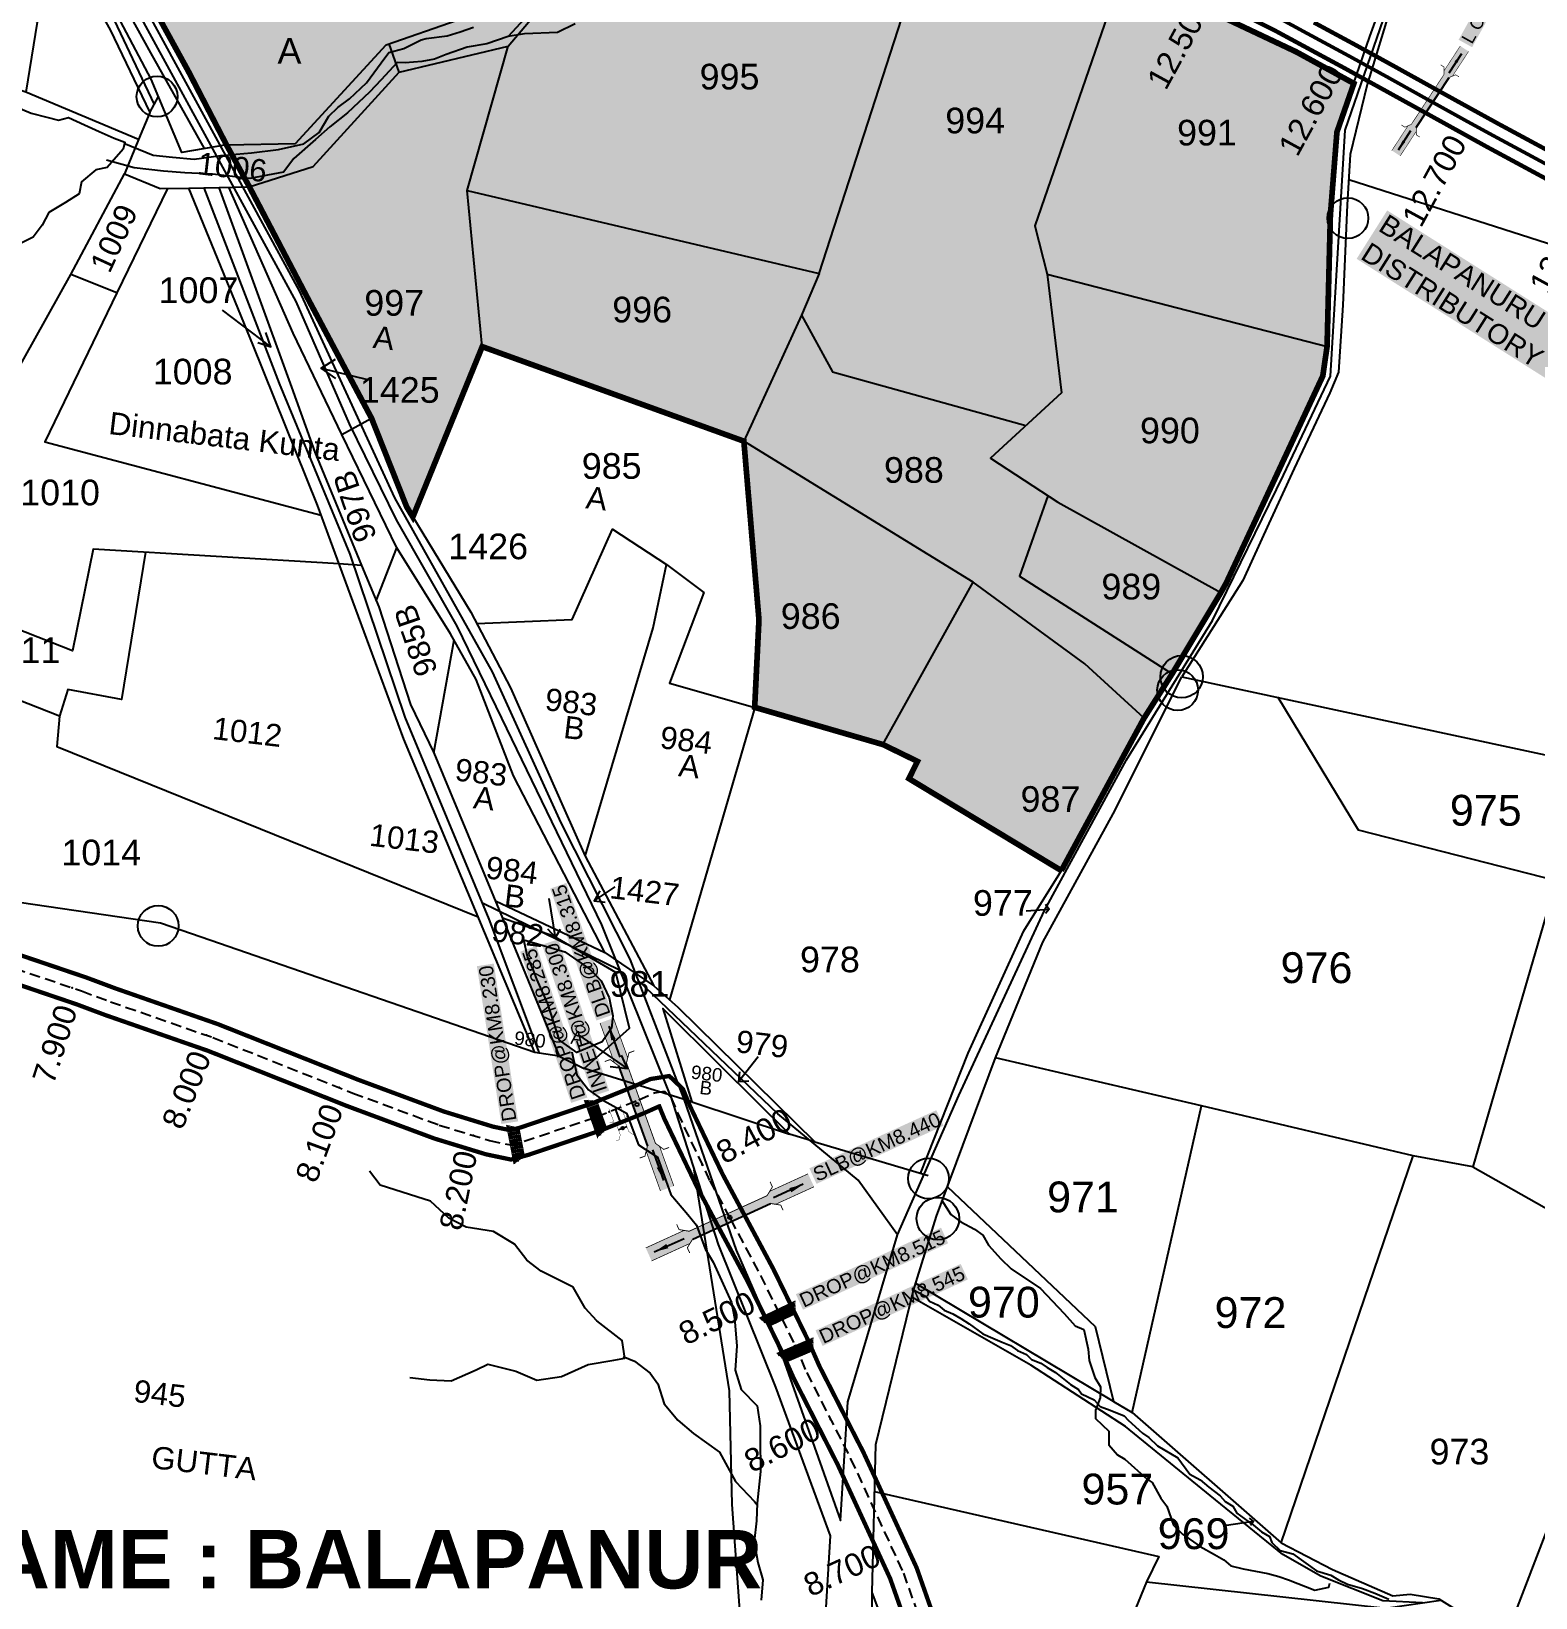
# Model space of a CAD drawing. Header units: inches. Extents: x 191726 to 254104, y 1600078 to 1621862.
# Drawn here: x 197120 to 198175, y 1609948 to 1611047 of the extents above; entities that cross this region are included whole.
import ezdxf
from ezdxf.enums import TextEntityAlignment as Align

# ---------------------------------------------------------------- set-up
doc = ezdxf.new("R2010")
doc.units = ezdxf.units.IN
doc.header["$LTSCALE"] = 15
doc.header["$MEASUREMENT"] = 0
doc.linetypes.add('ACAD_ISO02W100', pattern=[15, 12, -3])
doc.linetypes.add('HIDDEN2', pattern=[0.1875, 0.125, -0.0625])
for name, color, linetype in [('BOUNDRY STONES', 240, 'Continuous'), ('CANAL1', 7, 'Continuous'), ('CS', 134, 'Continuous'), ('CSMark', 72, 'Continuous'), ('PLOTS', 7, 'Continuous'), ('PLOTS NO', 7, 'Continuous'), ('ROADS', 1, 'Continuous'), ('STREAMS', 4, 'Continuous'), ('STRUCTURE', 5, 'Continuous'), ('TEXT', 1, 'Continuous'), ('text2', 7, 'Continuous'), ('WUA-7', 3, 'Continuous')]:
    doc.layers.add(name, color=color, linetype=linetype)
doc.styles.get("Standard").update_dxf_attribs({"font": 'arial.ttf'})
doc.dimstyles.get("Standard").update_dxf_attribs({"dimtxt": 0.18, "dimasz": 0.18, "dimexe": 0.18, "dimexo": 0.0625, "dimgap": 0.09, "dimtad": 0, "dimtih": 1, "dimtoh": 1, "dimdec": 4, "dimzin": 0, "dimdsep": 46, "dimtxsty": 'Standard', "dimcen": 0.09, "dimadec": 0, "dimazin": 0, "dimtfac": 1, "dimtdec": 4, "dimtofl": 0, "dimtmove": 0, "dimatfit": 3, "dimfxl": 1, "dimtolj": 1, "dimtzin": 0, "dimarcsym": 0})

# ---------------------------------------------------------------- blocks, each defined once
blk = doc.blocks.new('DROP')
h = blk.add_hatch()
h.set_pattern_fill('ANSI31', color=1, scale=10, angle=45)
h.set_pattern_definition([(90, (-324.4107, -25.7687), (-1.25, 0), [])])
h.paths.add_polyline_path([(-9.9, -4.3), (-13.8, 4.1), (13.8, 4.1), (10.2, -4.3)])
at = {"layer": 'STRUCTURE', "color": 5, "const_width": 0.49}
blk.add_lwpolyline([(-9.9, -4.3), (-13.8, 4.1), (13.8, 4.1), (10.2, -4.3), (-9.9, -4.3)], dxfattribs=at)
at = {"layer": 'STRUCTURE', "color": 5}
blk.add_circle((0, 0), 1.33, dxfattribs=at)
blk = doc.blocks.new('SLB')
at = {"layer": 'STRUCTURE'}
h = blk.add_hatch(dxfattribs=at)
h.set_pattern_fill('DOTS', color=6, scale=20, angle=320.3722, style=0)
h.set_pattern_definition([(320.372247934, (-159.4327, -72.9564), (1.2786241598, 0.5641323054), [0, -1.25])])
h.paths.add_polyline_path([(769699.5, 1706871.1), (769699.5, 1706861.1), (769729.1, 1706861.1), (769732.1, 1706863.1), (769792.1, 1706863.1), (769795.1, 1706861.1), (769824.7, 1706861.1), (769824.7, 1706871.1), (769795.1, 1706871.1), (769792.1, 1706869.1), (769732.1, 1706869.1), (769729.1, 1706871.1)])
at = {"layer": 'STRUCTURE', "color": 6, "const_width": 0.628}
for points in [[(769726.1, 1706877.1), (769726.1, 1706873.1), (769732.1, 1706869.1), (769792.1, 1706869.1), (769798.1, 1706873.1), (769798.1, 1706877.1)], [(769726.1, 1706855.1), (769726.1, 1706859.1), (769732.1, 1706863.1), (769792.1, 1706863.1), (769798.1, 1706859.1), (769798.1, 1706855.1)]]:
    blk.add_lwpolyline(points, dxfattribs=at)
at = {"layer": 'STRUCTURE', "color": 6, "linetype": 'ACAD_ISO02W100', "ltscale": 0.5, "const_width": 0.5}
for points in [[(769699.5, 1706871.1), (769729.1, 1706871.1)], [(769795.1, 1706871.1), (769824.7, 1706871.1)], [(769699.5, 1706861.1), (769729.1, 1706861.1)], [(769795.1, 1706861.1), (769824.7, 1706861.1)]]:
    blk.add_lwpolyline(points, dxfattribs=at)
at = {"layer": 'STRUCTURE', "color": 6}
blk.add_lwpolyline([(769732.1, 1706863.1), (769792.1, 1706863.1)], dxfattribs=at)
blk.add_lwpolyline([(769732.1, 1706863.1), (769792.1, 1706863.1)], dxfattribs=at)
at = {"layer": 'STRUCTURE', "color": 0}
blk.add_circle((769762.1, 1706866.1), 1.24, dxfattribs=at)
for points in [[(769703.8, 1706866), (769726.7, 1706866)], [(769818.6, 1706865.8), (769795.7, 1706865.8)]]:
    blk.add_leader(points, dimstyle='Standard', override={"dimasz": 10, "dimgap": 0.09, "dimtad": 0}, dxfattribs=at)
blk = doc.blocks.new('OT')
at = {"layer": 'STRUCTURE', "color": 190}
for points, const_width in [([(769775.2, 1706601.8), (769775.2, 1706597.8), (769769.2, 1706593.8), (769761.8, 1706593.8), (769754.4, 1706593.8), (769748.4, 1706597.8), (769748.4, 1706601.8)], 0.5), ([(769751.4, 1706595.8), (769729.4, 1706595.8)], 0.5), ([(769751.4, 1706579), (769729.4, 1706579)], 0.5), ([(769748.4, 1706573), (769748.4, 1706577), (769754.4, 1706581), (769761.8, 1706581), (769761.8, 1706581), (769761.8, 1706581), (769769.2, 1706581), (769775.2, 1706577), (769775.2, 1706573)], 0.5), ([(769761.8, 1706593.8), (769761.8, 1706581)], 2.5)]:
    blk.add_lwpolyline(points, dxfattribs=dict(at, const_width=const_width))
at = {"layer": 'STRUCTURE', "color": 0}
blk.add_circle((769761.8, 1706587.4), 1.87, dxfattribs=at)
blk.add_leader([(769732.6, 1706587.4), (769753.8, 1706587.4)], dimstyle='Standard', override={"dimasz": 10, "dimgap": 0.09, "dimtad": 0}, dxfattribs=at)

msp = doc.modelspace()

# ---------------------------------------------------------------- hatches: boundary and pattern name
at = {"layer": 'PLOTS NO', "true_color": 0xfeeab9}
h = msp.add_hatch(color=254, dxfattribs=at)
h.dxf.hatch_style = 1
h.paths.add_polyline_path([(197842.5, 1610458.2), (197735.6, 1610522.7), (197741.6, 1610534.8), (197717.4, 1610546.6), (197627.4, 1610572.7), (197630.4, 1610634.1), (197619.8, 1610759.4), (197436.3, 1610825.7), (197387.6, 1610706.2), (197383.3, 1610713.3), (197358.6, 1610775.6), (197313.3, 1610860.7), (197272.9, 1610937.9), (197256.9, 1610967.2), (197230.3, 1611018.6), (197165.3, 1611137), (197468.4, 1611072.2), (197511.8, 1611150.5), (197529.9, 1611146), (197463.6, 1611207.9), (197290.3, 1611282.1), (197276.5, 1611330.6), (197260.4, 1611368.2), (197252.1, 1611384.9), (197249.7, 1611389.8), (197176.9, 1611418.6), (197042.4, 1611441.4), (197087.1, 1611702.9), (197086.4, 1611710.6), (197045.1, 1611715.8), (196951.4, 1611704.4), (196902.1, 1611669.8), (196886, 1611663.2), (196949.3, 1611535.7), (197027.7, 1611376.8), (197164.3, 1611103.1), (197020.4, 1611337.7), (196905, 1611531.5), (196882.3, 1611548.1), (196849.2, 1611611.9), (196753.2, 1611599.3), (196754.8, 1611604.5), (196766.5, 1611613.4), (196820, 1611615.9), (196840.3, 1611626.9), (196845.7, 1611629.8), (196822.9, 1611671.8), (196777.6, 1611748), (196689.9, 1611851.1), (196629.2, 1611953.1), (196726.5, 1611964.9), (196719.7, 1611979.2), (196722, 1612008.4), (196736.2, 1612187.9), (196763.1, 1612209.8), (196865.2, 1612193.2), (197000, 1612180.1), (197132, 1612168), (197200.8, 1612162.1), (197228.1, 1612159.7), (197353.3, 1612169.5), (197462.3, 1612154.3), (197594.2, 1612118.2), (197648, 1612103.3), (197707.9, 1612084.6), (197701.7, 1612081.5), (197606.5, 1611879.5), (197511.3, 1611676.4), (197505, 1611667.8), (197463.1, 1611658.3), (197470, 1611636.1), (197453.1, 1611586.4), (197470.7, 1611531.9), (197592.7, 1611455), (197597.5, 1611444.1), (197603, 1611414.4), (197604.7, 1611374.7), (197677.5, 1611307.8), (197772.9, 1611288.1), (197837.5, 1611266.6), (197907.3, 1611246.1), (197923.8, 1611228.6), (197903.9, 1611142.1), (197949.4, 1611128.7), (197940.1, 1611115.9), (197933.4, 1611104.1), (197929.8, 1611092.4), (197929.8, 1611079.3), (197937.6, 1611071.5), (197959.3, 1611055.1), (198007.2, 1611032.5), (198047.7, 1611010.3), (198035.8, 1610976.2), (198031.2, 1610917.7), (198028.9, 1610825.9), (198025.9, 1610805.1), (197958.2, 1610660), (197954.4, 1610653.2), (197920.2, 1610596.2), (197900.5, 1610565.1)])

# ---------------------------------------------------------------- linework, layer by layer
at = {"layer": 'BOUNDRY STONES', "color": 1}
for centre, radius in [((197208.2, 1611001.1), 14.3), ((198043.5, 1610915.8), 14.3), ((197926.9, 1610594.2), 14.9), ((197924.1, 1610584.8), 14.3), ((197209, 1610419.4), 14.3), ((197749.3, 1610242.2), 14.3), ((197755.9, 1610214.1), 14.9)]:
    msp.add_circle(centre, radius, dxfattribs=at)
at = {"layer": 'CANAL1', "color": 200, "const_width": 3}
for points in [[(197973, 1611057.1), (197992.7, 1611047.2), (198011, 1611037.3), (198039.7, 1611021.8), (198067.3, 1611006.6), (198096.8, 1610990.3), (198140.7, 1610966), (198200.9, 1610933.5)], [(198019.6, 1611053.1), (198048.3, 1611037.6), (198076.1, 1611022.3), (198105.5, 1611006), (198149.4, 1610981.8), (198209.5, 1610949.4)], [(197111.1, 1610399.3), (197158.6, 1610383.2), (197178.9, 1610375.6), (197250.9, 1610350.5), (197349, 1610311.6), (197409.4, 1610289.2), (197443.9, 1610278.6), (197455.9, 1610276.1), (197462.8, 1610277.9), (197513, 1610294.8), (197542.3, 1610306.6), (197554.3, 1610312), (197567.5, 1610314.1), (197577.1, 1610305), (197582.3, 1610292.4), (197604.9, 1610245.2), (197619.3, 1610218.3), (197640.4, 1610178.9), (197664.4, 1610129.7), (197672.9, 1610110.4), (197703.7, 1610050.1), (197741, 1609969.2), (197758.7, 1609918.8)], [(197105.6, 1610380.1), (197151.8, 1610364.4), (197172.1, 1610356.8), (197243.9, 1610331.8), (197341.9, 1610292.9), (197402.9, 1610270.2), (197438.9, 1610259.2), (197456.5, 1610255.5), (197468.6, 1610258.8), (197519.9, 1610276.1), (197550.1, 1610288.2), (197560.1, 1610292.7), (197560.5, 1610292.8), (197564, 1610284.2), (197587, 1610236.2), (197601.6, 1610208.9), (197622.6, 1610169.8), (197646.3, 1610121.2), (197654.9, 1610101.8), (197685.7, 1610041.4), (197722.4, 1609961.7), (197740.4, 1609910.7)]]:
    msp.add_lwpolyline(points, dxfattribs=at)
at = {"layer": 'CANAL1', "color": 3, "linetype": 'HIDDEN2', "ltscale": 8, "true_color": 0x00ff00, "const_width": 2.5}
msp.add_lwpolyline([(197996.9, 1611055.2), (198015.3, 1611045.2), (198044, 1611029.7), (198071.7, 1611014.5), (198101.1, 1610998.1), (198101.3, 1610998), (198127.5, 1610983.5), (198145.1, 1610973.9), (198205.2, 1610941.5)], dxfattribs=at)
at = {"layer": 'CANAL1', "color": 1, "linetype": 'HIDDEN2', "ltscale": 4}
msp.add_lwpolyline([(197108.3, 1610389.7), (197155.2, 1610373.8), (197175.5, 1610366.2), (197247.4, 1610341.1), (197345.5, 1610302.2), (197406.2, 1610279.7), (197441.4, 1610268.9), (197456.2, 1610265.8), (197465.7, 1610268.4), (197516.4, 1610285.4), (197546.2, 1610297.4), (197557.2, 1610302.4), (197564.2, 1610303.4), (197568.7, 1610299.2), (197573.2, 1610288.3), (197595.9, 1610240.7), (197610.4, 1610213.6), (197631.5, 1610174.3), (197655.4, 1610125.5), (197663.9, 1610106.1), (197694.7, 1610045.7), (197731.7, 1609965.5), (197749.6, 1609914.8)], dxfattribs=at)
at = {"layer": 'CS', "color": 2}
for p in [(197148.6, 1610376), (197242.9, 1610342.7), (197335.9, 1610306), (197525.4, 1610289), (197430.1, 1610272.4), (197590.6, 1610251.8), (197636.9, 1610163.2), (197680.6, 1610073.3), (197723.6, 1609983)]:
    msp.add_point(p, dxfattribs=at)
at = {"layer": 'PLOTS'}
for points in [[(196726.5, 1611964.9), (196786.9, 1611848.7), (196839, 1611754.2), (196886, 1611663.2), (196911.5, 1611613.9), (196949.3, 1611535.7), (196986.6, 1611456), (197020.3, 1611391.8), (197056.4, 1611319.1), (197076.6, 1611273), (197129.3, 1611174.5), (197164.3, 1611103.1), (197203.7, 1611031.7), (197241.2, 1610964.6)], [(197256.9, 1610967.2), (197225.5, 1610961.9), (197204, 1611013.3), (197132.8, 1611148.5), (197073.4, 1611251.1), (197042.8, 1611295.9), (197020.4, 1611337.7), (196960.4, 1611433.1), (196905, 1611531.5), (196855.7, 1611611.4), (196822.9, 1611671.8), (196777.6, 1611748), (196689.9, 1611851.1), (196629.2, 1611953.1)], [(196620.2, 1611941.8), (196671.7, 1611862.7), (196737.3, 1611780.5), (196775.4, 1611736.3), (196822.8, 1611656.5), (196849.2, 1611611.9), (196882.3, 1611548.1), (196925.5, 1611475.8), (196955.8, 1611421.7), (197011.7, 1611329), (197067.5, 1611236.4), (197109.3, 1611163.7), (197159.9, 1611075.5), (197175.3, 1611047.9), (197203.2, 1610990), (197209.1, 1611001.1)], [(197203.2, 1610990), (197195.3, 1610970.9), (197116.1, 1611004.3), (196987.5, 1611045.4), (196846.8, 1611083.7), (196820.6, 1610997.8), (196690.8, 1611023.8), (196719.8, 1611108.9), (196698.6, 1611123.6), (196724.2, 1611178.2), (196781.6, 1611161.8), (196829.7, 1611251.5), (196729.4, 1611311.6), (196502.5, 1611448), (196228.7, 1611523.2), (196152.6, 1611496.4)], [(197743.8, 1610245.8), (197777.1, 1610330.1), (197816.1, 1610415.9), (197842.5, 1610458.2), (197900.5, 1610565.1), (197941.7, 1610630.3), (197958.2, 1610660), (198003.5, 1610757.7), (198025.9, 1610805.1), (198028.9, 1610825.9), (198031.2, 1610917.7), (198035.8, 1610976.2), (198059, 1611043.2), (198080, 1611101.1), (198107.2, 1611192.3), (198108, 1611211.6), (198097.8, 1611224.3)], [(197378.1, 1611018.1), (197454.4, 1611036.4), (197494.6, 1611084.2), (197534.9, 1611132.2), (197600, 1611151.2), (197648.7, 1611160), (197707, 1611135.1), (197756.8, 1611137.2), (197784, 1611147.2), (197804, 1611179.6)], [(196944.6, 1611147.5), (197036.1, 1611110.6), (197095.6, 1611075), (197124.2, 1611053.4), (197116.1, 1611004.3)], [(197903.9, 1611142.1), (197823.9, 1610910.4), (197832.6, 1610876.6), (198028.9, 1610825.9)], [(197165.3, 1611137), (197230.3, 1611018.6), (197256.9, 1610967.2), (197305.2, 1610968.1), (197368.9, 1611037.4), (197468.4, 1611072.2)], [(197425.7, 1610935.2), (197672.7, 1610876.9), (197756.8, 1611137.2)], [(198074.6, 1611067.1), (198057, 1611009.5), (198045.1, 1610960.5), (198043.1, 1610925.2), (198040, 1610854.8), (198036.8, 1610807.8), (198030.8, 1610793.2), (198005.7, 1610740.3), (197988.1, 1610701.7), (197969.9, 1610661.6), (197927.1, 1610594.2)], [(197195.3, 1610970.9), (197185.4, 1610946.9), (197210.5, 1610936.6), (197230.4, 1610936.8), (197272.9, 1610937.9), (197317.7, 1610952), (197378.1, 1611018.1), (197371.1, 1611038.2)], [(197900.5, 1610565.1), (197859, 1610603.3), (197780.7, 1610660.4), (197619.8, 1610759.4), (197436.3, 1610825.7), (197425.7, 1610935.2), (197454.4, 1611036.4)], [(197215.6, 1610936.6), (197180, 1610863.5), (197147.7, 1610876.4), (197185.4, 1610946.9)], [(197490.2, 1610328), (197476.3, 1610330.2), (197473.2, 1610330.7), (197431.6, 1610430.1), (197381.3, 1610550.3), (197345.6, 1610647.1), (197320.8, 1610714.4), (197275.4, 1610827.1), (197230.4, 1610936.8)], [(197251.6, 1610937.3), (197302.4, 1610797.2), (197318.9, 1610751.6), (197351.7, 1610672.3), (197363.7, 1610643.2), (197385.9, 1610574.6), (197402.4, 1610540.8), (197450.6, 1610424.8)], [(197522.4, 1610400.8), (197458.2, 1610524.7), (197432.1, 1610592.2), (197414.1, 1610624.3), (197376.5, 1610684.5), (197337.9, 1610764.1), (197303.6, 1610835.1), (197258.6, 1610937.5)], [(197272.9, 1610937.9), (197313.3, 1610860.7), (197358.6, 1610775.6), (197383.3, 1610713.3), (197428.4, 1610639.4), (197456.2, 1610586.4), (197494.1, 1610500.7), (197508.5, 1610468.3), (197556.6, 1610377.4), (197573.4, 1610362.5), (197669.5, 1610268), (197749, 1610244.3)], [(197351.7, 1610672.3), (197335.9, 1610673.4), (197163.3, 1610683.7), (197149, 1610612.4), (197033.6, 1610657.7), (197089.6, 1610772.3), (197147.7, 1610876.4)], [(197672.7, 1610876.9), (197660.3, 1610847.8), (197682, 1610808.1), (197817.7, 1610770.4)], [(197832.6, 1610876.6), (197842.5, 1610793.3), (197792.9, 1610747.4), (197840, 1610716.5), (197954.4, 1610653.2)], [(197180, 1610863.5), (197129.6, 1610759), (197323.4, 1610707.4)], [(197660.3, 1610847.8), (197619.8, 1610759.4), (197630.4, 1610634.1), (197627.4, 1610572.7), (197567.6, 1610367.6)], [(197436.3, 1610825.7), (197387.6, 1610706.2)], [(197337.9, 1610764.1), (197358.6, 1610775.6)], [(197833.1, 1610721), (197813.2, 1610664.6), (197920.2, 1610596.2)], [(197432.5, 1610631.6), (197499.4, 1610634.2), (197527.6, 1610697.6), (197565.6, 1610673)], [(197200.2, 1610681.5), (197183.3, 1610578.1), (197145.7, 1610585.2), (197139.8, 1610566.6), (197013.1, 1610616.4), (197033.6, 1610657.7)], [(197362, 1610647.3), (197376.5, 1610684.5)], [(197508.5, 1610468.3), (197556.1, 1610628.5), (197565.6, 1610673), (197591.8, 1610653.2), (197567.6, 1610589.6), (197627.4, 1610572.7), (197717.4, 1610546.6), (197741.6, 1610534.8), (197735.6, 1610522.7), (197842.5, 1610458.2)], [(197717.4, 1610546.6), (197780.7, 1610660.4)], [(197473.2, 1610330.7), (197239.1, 1610411.6), (197210.7, 1610421.4), (196933.8, 1610461.7), (197013.1, 1610616.4)], [(197402.4, 1610540.8), (197416.5, 1610620)], [(197670.3, 1609172.4), (197652.6, 1609309.1), (197655, 1609575.2), (197696.5, 1609664), (197709.7, 1609743.7), (197709.8, 1609951.9), (197712.3, 1610055.6), (197738.6, 1610162.9), (197754.9, 1610215.9), (197796.4, 1610326.8), (197829.5, 1610407.9), (197878.9, 1610498.1), (197927.1, 1610594.2)], [(197927.1, 1610594.2), (198241.7, 1610526.5), (198224.9, 1610447.5), (198377.4, 1610414.3), (198318, 1610177.9), (198459, 1610186.2), (198447.8, 1610124.2), (198804.6, 1610035), (198818.8, 1610072.1), (198889.8, 1610150.1), (198914, 1610188.4), (198939.4, 1610226.6), (198985.8, 1610290.9), (199313.4, 1610144.3), (199321.7, 1610167.4), (199473, 1610144.6), (199758.5, 1610111.7)], [(197994.3, 1610579.8), (198050.7, 1610486.7), (198189.7, 1610451.3), (198224.9, 1610447.5)], [(197139.8, 1610566.6), (197137.8, 1610545.3), (197433.5, 1610425.7)], [(198189.7, 1610451.3), (198131.2, 1610250.4), (198089.3, 1610258.2), (197940.9, 1610293.2), (197796.4, 1610326.8)], [(197445.5, 1610437), (197522.4, 1610400.8), (197556.6, 1610377.4)], [(197583.2, 1610296.1), (197507.8, 1610319.3), (197539.5, 1610347.7), (197529.9, 1610386.8), (197486.2, 1610412.1), (197450.6, 1610424.8), (197490.2, 1610328), (197507.8, 1610319.3)], [(197669.5, 1610268), (197651.8, 1610273.3), (197603.8, 1610320.8), (197562.9, 1610361.4), (197583.2, 1610296.1), (197651.8, 1610273.3)], [(197879.1, 1610085.9), (197892.1, 1610078.1), (197940.9, 1610293.2)], [(197892.1, 1610078.1), (197996.7, 1609986.6), (198089.3, 1610258.2)], [(198131.2, 1610250.4), (198186.6, 1610219.1), (198252.5, 1610178), (198318, 1610177.9)], [(197762.6, 1610236.5), (197866.3, 1610138.5), (197879.1, 1610085.9), (197740.4, 1610168.7)], [(197996.7, 1609986.6), (198032.8, 1609967.9), (198075.1, 1609949.5), (198087.1, 1609950.7), (198107.2, 1609947.4), (198153.5, 1609918.4), (198236.8, 1610135.2), (198252.5, 1610178)], [(198095.8, 1609944.6), (198068.1, 1609946.1), (198024.6, 1609963.2), (197997.9, 1609978.4), (197946.8, 1610019.9), (197887.5, 1610068.2), (197821.1, 1610111.3), (197737.6, 1610158.9)], [(197711.5, 1610022.8), (197910.9, 1609977.1), (197902.3, 1609959.4), (197838.5, 1609803.7), (197823.9, 1609744.4), (197789, 1609741), (197709.8, 1609951.9)], [(197902.3, 1609959.4), (198070.2, 1609940.9), (198108.6, 1609946.5)]]:
    msp.add_lwpolyline(points, dxfattribs=at)
at = {"layer": 'PLOTS', "color": 0}
msp.add_lwpolyline([(198318.6, 1611017.4), (198300.7, 1610944.6), (198288.4, 1610894.7), (198281.1, 1610865), (198259.4, 1610868.3), (198195.2, 1610894.2), (198044.1, 1610942.6)], dxfattribs=at)
at = {"layer": 'PLOTS NO'}
for points in [[(197288, 1610825.6), (197254, 1610851.2)], [(197279, 1610828.5), (197288, 1610825.6), (197284.4, 1610835.6)], [(197333.5, 1610803.3), (197323.2, 1610810.5), (197333.4, 1610816.8)], [(197323.2, 1610810.5), (197355.7, 1610802.6)], [(197514.9, 1610436.9), (197529.5, 1610446.8)], [(197487.7, 1610411.3), (197483.3, 1610438.7)], [(197518.7, 1610444.1), (197514.9, 1610436.9), (197522.6, 1610436)], [(197817.9, 1610429.9), (197834, 1610431.2)], [(197831.5, 1610434.7), (197834, 1610431.2), (197831.4, 1610428.2)], [(197482.1, 1610417.3), (197487.7, 1610411.3), (197491.2, 1610417.2)], [(197538.3, 1610319.3), (197503.7, 1610343.2)], [(197526, 1610320.7), (197538.3, 1610319.3), (197533.9, 1610328.7)], [(197616.1, 1610310.2), (197629.9, 1610327.8)], [(197616.7, 1610317.1), (197616.1, 1610310.2), (197623.4, 1610310.7)], [(197977.3, 1610001.7), (197956.7, 1609998.7)], [(197974.2, 1610004.1), (197977.4, 1610001.6), (197975.2, 1609998.9)]]:
    msp.add_lwpolyline(points, dxfattribs=at)
at = {"layer": 'ROADS', "color": 1}
for points in [[(197568.1, 1610300.8), (197520.3, 1610420.2), (197450, 1610565.1), (197418.6, 1610629.7), (197376.2, 1610704.3), (197343.2, 1610771.6), (197305.7, 1610857.4), (197240.4, 1610977.4), (197181.2, 1611085.7), (197108.3, 1611218.9), (197068.6, 1611306.4), (197021.8, 1611409.9), (196974, 1611498.8), (196920.2, 1611609.3), (196857.8, 1611730.1), (196801.5, 1611839.2), (196756.5, 1611918.4), (196698, 1612036.2), (196655.7, 1612127.3)], [(196660, 1612129.9), (196702.3, 1612040.4), (196738.5, 1611963.9), (196791.7, 1611862.9), (196842, 1611768.1), (196895.7, 1611667.2), (196941.2, 1611579.9), (196980.8, 1611497.4), (197034, 1611390.6), (197077.2, 1611295.2), (197131.5, 1611193.1), (197185.9, 1611089), (197249.3, 1610972.6), (197307.9, 1610864.8), (197374.8, 1610719.7), (197443.3, 1610597.7), (197491.4, 1610491.8), (197539.8, 1610396), (197577.6, 1610297.9)], [(196555.3, 1612065.8), (196617.7, 1611959.1), (196681.5, 1611855.6), (196774.8, 1611745.2), (196839.7, 1611635.6), (196887.8, 1611547), (196928.9, 1611479.7), (196970.6, 1611408.5), (197036.1, 1611299.8), (197105, 1611183.1), (197167.3, 1611077.7), (197206.1, 1610995.5)], [(197727.6, 1610202.8), (197770.7, 1610300.4), (197830.8, 1610430.1), (197888.1, 1610535.9), (197948.5, 1610633.7), (197998.4, 1610735.6), (198031.4, 1610804.9), (198039.5, 1610942.2), (198041.5, 1610977.5), (198081.7, 1611094.1), (198113.3, 1611196.3), (198113.9, 1611213.4), (198107.7, 1611220.4)], [(197240.9, 1610937), (197293.9, 1610799.8), (197343.4, 1610680.2), (197382.1, 1610565.9), (197440.9, 1610424.1), (197476.3, 1610330.2)], [(197436.1, 1610435.8), (197533.1, 1610388.3)], [(197577.6, 1610297.9), (197614.4, 1610191.9), (197647.2, 1610116.4), (197687.7, 1610002.3), (197692.7, 1610085.6), (197727.6, 1610202.8), (197700.1, 1610241), (197643.7, 1610287.5), (197545.6, 1610381)], [(197568.1, 1610300.8), (197601.7, 1610195.9), (197642.1, 1610095.8), (197680.3, 1609991.7), (197671.8, 1609848.9), (197658.1, 1609728.8), (197636.1, 1609679.9), (197603.7, 1609502.1), (197588.1, 1609411.3), (197594.5, 1609279.7), (197596.1, 1609257.5)], [(197636.1, 1609679.9), (197624.1, 1609843), (197611.7, 1610013.5), (197609.8, 1610093.2), (197584.9, 1610248.4)]]:
    msp.add_lwpolyline(points, dxfattribs=at)
at = {"layer": 'STREAMS', "color": 4}
for points in [[(197454.7, 1611043.4), (197477.1, 1611067.7), (197500, 1611099.5), (197520.8, 1611121.1), (197539.9, 1611139.3), (197552.9, 1611144.6), (197579, 1611150.5), (197598, 1611159.9), (197603.1, 1611161.9), (197620.2, 1611163.2), (197646, 1611161.4), (197655.1, 1611161), (197665.3, 1611154.4), (197671.4, 1611152.2), (197684.6, 1611147.4), (197694.9, 1611144.5), (197701.2, 1611142.3)], [(197501.5, 1611052.1), (197489.2, 1611046.1), (197466, 1611045), (197454.5, 1611043.2), (197439.5, 1611038.2), (197425.7, 1611035.7), (197410.9, 1611030.7), (197402.8, 1611027.4), (197393.9, 1611025.6), (197382.3, 1611024.7), (197376.7, 1611024.9), (197365.3, 1611012.8), (197357.2, 1611004.1), (197341.7, 1610989.6), (197329.3, 1610979.8), (197319.3, 1610971), (197304.2, 1610957.7), (197296.9, 1610948), (197273.2, 1610943.6), (197247.2, 1610946.7), (197227.7, 1610947.7), (197212.7, 1610948.8), (197192.1, 1610951.2), (197172.8, 1610956.4)], [(197184.9, 1610968.5), (197205.4, 1610959.9), (197219, 1610958.6), (197234.3, 1610957.2), (197252.9, 1610959.8), (197274.4, 1610961.7), (197293.3, 1610964), (197311.1, 1610968), (197322, 1610976), (197328.8, 1610987.4), (197335, 1610993.4), (197343.1, 1610999.5), (197355.1, 1611010.8), (197365.4, 1611024.7), (197370.8, 1611032.1), (197381.4, 1611034.7), (197393.4, 1611041), (197397, 1611041.8), (197411.7, 1611043.6), (197420.7, 1611046.4), (197430.1, 1611049.8)], [(197082.4, 1611005.1), (197120, 1610989.5), (197131, 1610986.6), (197139, 1610984.5), (197146, 1610986.4), (197157.3, 1610981.3), (197167.6, 1610976.7), (197178.2, 1610971.9), (197185.7, 1610969.2), (197184.5, 1610964.3), (197173.2, 1610951.3), (197165.2, 1610949.7), (197155.1, 1610941.2), (197153.5, 1610932.9), (197144, 1610926.9), (197132.2, 1610919.8), (197127.7, 1610911), (197121.4, 1610902.6), (197107.8, 1610895.8)], [(197465.4, 1610409.7), (197494.3, 1610401.2), (197511.7, 1610389.1), (197519.8, 1610380.8), (197525.4, 1610369), (197528, 1610356.3), (197527, 1610347.7), (197520.4, 1610338.1), (197502.7, 1610330.5), (197490.4, 1610339.3), (197482.3, 1610364.7), (197474.6, 1610382.1), (197472.6, 1610387.7), (197468.1, 1610398), (197465.4, 1610409.7)], [(197499.1, 1610331.1), (197502.6, 1610314.9), (197510.8, 1610304.5), (197521.3, 1610296.9), (197537.4, 1610288), (197545.9, 1610265.8), (197559.3, 1610257.2), (197568.7, 1610231.1), (197580.4, 1610216.9), (197586.6, 1610209.5), (197592.7, 1610193), (197598.3, 1610183.6), (197611.1, 1610155.3), (197613.2, 1610144.3), (197614.9, 1610124.8), (197613.6, 1610107.8), (197618, 1610094.2), (197629.1, 1610082.8), (197631.2, 1610068.8), (197631.2, 1610060.1), (197631.4, 1610036.7), (197629.1, 1610014.5), (197628.7, 1610002.1), (197627, 1609987.6), (197629.6, 1609972.9), (197633.2, 1609960.7), (197631.9, 1609946.4)], [(197385.4, 1610102.7), (197399.5, 1610101.1), (197414.4, 1610100.3), (197432, 1610108.1), (197440.2, 1610111.9), (197459.8, 1610107.2), (197474.6, 1610100.7), (197492, 1610103.4), (197510.6, 1610111.7), (197528.7, 1610114.7), (197536.3, 1610116.2), (197534.4, 1610128.6), (197516.6, 1610142.3), (197508.5, 1610151.4), (197500, 1610166), (197477.6, 1610177.3), (197467.6, 1610185), (197459, 1610196.2), (197444.1, 1610205.1), (197425, 1610208), (197412.9, 1610214.5), (197400, 1610226.3), (197390.5, 1610229.4), (197364.6, 1610237.6), (197357.2, 1610247.3)], [(197758.4, 1610227.3), (197761.8, 1610222.2), (197765, 1610216.9), (197772, 1610211.8), (197781.5, 1610206.8), (197787.5, 1610202.6), (197791.3, 1610195.4), (197800.1, 1610185.9), (197807.4, 1610178.9), (197827.9, 1610165), (197844.4, 1610147.6), (197852.3, 1610138.8), (197858.3, 1610136.3), (197861.2, 1610122.5), (197862.1, 1610114.6), (197865.9, 1610102.6), (197870, 1610096.2), (197869.7, 1610088.3), (197866.5, 1610079.8), (197866.5, 1610073.8), (197875.7, 1610065), (197875.7, 1610055.5), (197882, 1610048.5), (197887.1, 1610045.4), (197902.6, 1610031.3), (197906.1, 1610029.1), (197912.4, 1610018), (197916.5, 1610012.3), (197921.2, 1609999), (197927.6, 1609992.7), (197939.9, 1609984.2), (197950, 1609978.5), (197956.4, 1609974.7), (197961.4, 1609970.6), (197970, 1609968.4), (197987.4, 1609965.2), (197995, 1609963), (198001.9, 1609960.8), (198020.3, 1609953.6), (198030.2, 1609955.5), (198030.8, 1609958.3)], [(197738.4, 1610164.4), (197742.4, 1610162.3), (197747.6, 1610159.5), (197750, 1610156.2), (197756.1, 1610153.4), (197760.3, 1610149.9), (197766.4, 1610147.3), (197772.1, 1610144), (197777.8, 1610140.4), (197787.5, 1610133.2), (197794.4, 1610130.3), (197801, 1610127.5), (197806.9, 1610125.2), (197811.7, 1610121.6), (197818.1, 1610118.9), (197821.6, 1610115.3), (197828.2, 1610112.8), (197832.6, 1610109.6), (197838.5, 1610106.2), (197848.9, 1610097.7), (197854.6, 1610094.3), (197856.7, 1610091.3), (197865.5, 1610086.9), (197869.7, 1610082.3), (197876.7, 1610079.7), (197886.6, 1610075.7), (197889.3, 1610072.8), (197899.5, 1610063.7), (197903.9, 1610060.6), (197910, 1610054.7), (197924.1, 1610046.2), (197932.6, 1610034.9), (197939.8, 1610030.9), (197945.9, 1610025.7), (197953.9, 1610019.6), (197957.5, 1610015.6), (197962.7, 1610012.4), (197965.5, 1610007.5), (197973.3, 1610001.9), (197976, 1610000.2), (197982.8, 1609994.3), (197988.5, 1609991.1), (197990.1, 1609986.9), (197996, 1609981.4), (198004.9, 1609978.9), (198021.4, 1609967.1), (198031.5, 1609964), (198037, 1609960.8), (198043.3, 1609957.7), (198053.7, 1609954.7), (198062.3, 1609951.3), (198072.2, 1609947.1)], [(197535.2, 1610117.4), (197543, 1610114.1), (197554.2, 1610105.6), (197559.5, 1610098.2), (197563.9, 1610084.1), (197573.5, 1610072.8), (197584.6, 1610063.3), (197602.8, 1610050.3), (197614, 1610029.7), (197627.3, 1610015.6), (197629.1, 1610013.3)]]:
    msp.add_lwpolyline(points, dxfattribs=at)
at = {"layer": 'text2', "color": 2}
for p in [(198039.6, 1611032.1), (198127.6, 1610983.5)]:
    msp.add_point(p, dxfattribs=at)
at = {"layer": 'text2', "color": 2, "linetype": 'Continuous'}
for p in [(198101.3, 1610998, 2), (198127.6, 1610983.5, 4)]:
    msp.add_point(p, dxfattribs=at)
at = {"layer": 'WUA-7', "color": 15, "ltscale": 2, "const_width": 4}
for points in [[(197842.5, 1610458.2), (197735.6, 1610522.7), (197741.6, 1610534.8), (197717.4, 1610546.6), (197627.4, 1610572.7), (197630.4, 1610634.1), (197619.8, 1610759.4), (197436.3, 1610825.7), (197387.6, 1610706.2), (197383.3, 1610713.3), (197358.6, 1610775.6), (197313.3, 1610860.7), (197272.9, 1610937.9), (197256.9, 1610967.2), (197230.3, 1611018.6), (197165.3, 1611137)], [(197959.3, 1611055.1), (198007.2, 1611032.5), (198047.7, 1611010.3), (198035.8, 1610976.2), (198031.2, 1610917.7), (198028.9, 1610825.9), (198025.9, 1610805.1), (197958.2, 1610660), (197954.4, 1610653.2), (197920.2, 1610596.2), (197900.5, 1610565.1), (197842.5, 1610458.2)]]:
    msp.add_lwpolyline(points, dxfattribs=at)

# ---------------------------------------------------------------- block references
for p, rotation in [((197516.3, 1610285.4), 109.4996287246498), ((197459.9, 1610266.8), 100.7712692867939), ((197644.9, 1610146.7), 25.43306263500355), ((197657.2, 1610121.3), 22.99533349913198)]:
    msp.add_blockref('DROP', p, dxfattribs=dict(rotation=rotation))
at = {"layer": 'STRUCTURE', "color": 0}
for name, p, xscale, yscale, zscale, rotation in [('SLB', (902455.6, 505652.6, 2), 0.7, 0.7, 0.7, 56.78074086252888), ('OT', (-736812.1, 1667192.4, 100), 0.4999999999999999, 0.4999999999999999, 0.4999999999999999, 290.7920964912037)]:
    msp.add_blockref(name, p, dxfattribs=dict(at, xscale=xscale, yscale=yscale, zscale=zscale, rotation=rotation))
for p, rotation in [((-1669113.1, 1756970, 100), 289.7815291613229), ((206267.8, -262176.7, 100), 24.53934161191319)]:
    msp.add_blockref('SLB', p, dxfattribs=dict(at, rotation=rotation))

# ---------------------------------------------------------------- texts
at = {"layer": 'CSMark', "color": 1}
for s, p in [('12.500', (197908.8, 1611008.6)), ('12.600', (198001, 1610961.9)), ('12.700', (198087.7, 1610912.2)), ('12.800', (198177, 1610865.4))]:
    msp.add_text(s, height=16, rotation=61.366, dxfattribs=at).set_placement(p, align=Align.MIDDLE_LEFT)
for s, rotation, p in [('7.900', 72.266, (197145, 1610363.1)), ('8.000', 68.355, (197239.1, 1610330.5)), ('8.100', 69.6418, (197331.7, 1610293.4)), ('8.400', 28.1363, (197651.6, 1610285.4)), ('8.200', 78.3078, (197425.2, 1610261.3)), ('8.500', 26.0239, (197626, 1610156.7)), ('8.600', 27.0028, (197671.6, 1610068)), ('8.700', 24.766, (197714, 1609979.2))]:
    msp.add_text(s, height=16, rotation=rotation, dxfattribs=at).set_placement(p, align=Align.MIDDLE_RIGHT)
at = {"layer": 'PLOTS NO'}
for s, p in [('A', (197292.7, 1611024.2)), ('995', (197588.8, 1611006.1)), ('994', (197761.1, 1610975.3)), ('991', (197923.7, 1610966.8)), ('1007', (197209.3, 1610856.3)), ('997', (197353.6, 1610847.4)), ('996', (197527.5, 1610842.7)), ('1008', (197205.2, 1610799.2)), ('1425', (197350.5, 1610786.3)), ('990', (197897.7, 1610757.9)), ('985', (197506.1, 1610733)), ('988', (197718.1, 1610730.2)), ('1010', (197112.2, 1610714.4)), ('1426', (197412.5, 1610676.6)), ('989', (197870.6, 1610648.4)), ('986', (197645.7, 1610627.7)), ('1011', (197084.5, 1610603.8)), ('987', (197813.9, 1610499.4)), ('1014', (197141.1, 1610461.9)), ('977', (197780.5, 1610426.5)), ('978', (197659.2, 1610386.9)), ('981', (197525.6, 1610369.7)), ('973', (198100.8, 1610041.7))]:
    msp.add_text(s, height=18, dxfattribs=at).set_placement(p)
for s, height, rotation, p in [('1006', 15.66, 353.2632, (197235.9, 1610946.7)), ('1009', 15.66, 65.4071, (197174.9, 1610876.4)), ('A', 15.7, 353.2632, (197359.1, 1610824.9)), ('Dinnabata Kunta', 15.656, 353.2632, (197173.7, 1610764.5)), ('997B', 15.66, 108.8444, (197362.5, 1610692)), ('A', 15.7, 353.2632, (197508.4, 1610712.4)), ('985B', 15.66, 108.8444, (197405.2, 1610597.9)), ('983', 15.66, 353.2632, (197479.7, 1610570.8)), ('1012', 15.66, 353.2632, (197246.5, 1610550.5)), ('B', 15.7, 353.2632, (197492.7, 1610551.3)), ('984', 15.66, 353.2632, (197560.4, 1610544.1)), ('983', 15.66, 353.2632, (197416.5, 1610521.5)), ('A', 15.7, 353.2632, (197573.4, 1610524.5)), ('A', 15.7, 353.2632, (197429.5, 1610502)), ('975', 21.62, 359.968, (198115, 1610489.7)), ('1013', 15.66, 353.2632, (197356.6, 1610475.7)), ('984', 15.66, 353.2632, (197438.1, 1610452.8)), ('B', 15.7, 353.2632, (197451.1, 1610433.2)), ('1427', 15.66, 353.2632, (197525.1, 1610438.9)), ('982', 15.66, 353.2632, (197442.2, 1610408.7)), ('976', 21.62, 359.968, (197996.3, 1610379.3)), ('980', 9.45, 353.2632, (197458.3, 1610336.3)), ('A', 9.45, 353.2632, (197497.9, 1610336.8)), ('979', 15.66, 353.2632, (197613.6, 1610330.9)), ('980', 9.45, 353.2632, (197582.3, 1610312.4)), ('B', 9.45, 353.2632, (197588.3, 1610301.6)), ('971', 21.62, 359.968, (197832.5, 1610218.5)), ('970', 21.62, 359.968, (197777, 1610144.7)), ('972', 21.62, 359.968, (197950, 1610137.4)), ('945', 15.66, 353.2632, (197191.1, 1610085.7)), ('GUTTA', 15.66, 353.2632, (197203.5, 1610039.2)), ('957', 21.62, 359.968, (197856.6, 1610013.6)), ('969', 21.62, 359.968, (197910.1, 1609982.3))]:
    msp.add_text(s, height=height, rotation=rotation, dxfattribs=at).set_placement(p)
at = {"layer": 'STRUCTURE', "color": 5, "attachment_point": 1, "bg_fill": 1, "box_fill_scale": 1.1, "bg_fill_color": 7, "bg_fill_true_color": 16777215, "bg_fill_transparency": 0}
for s, insert, char_height, width, rotation in [('\\pi0.50544;L CLASS BRIDGE@KM12.670', (198122.4, 1611041.3), 9, 172.981, 60.9566), ('{\\C1;BALAPANURU DISTRIBUTORY}', (198071.5, 1610919.3), 14, 233.574, 327.7294), ('DLB@KM8.315', (197517, 1610354.3), 10, 96.041, 109.3341), ('DROP@KM8.285', (197499.3, 1610296.5), 10, 109.998, 108.6195), ('INLET@KM8.300', (197514.6, 1610301.3), 10, 109.998, 108.6195), ('DROP@KM8.230', (197450.5, 1610281.6), 10, 109.998, 98.8012), ('SLB@KM8.440', (197667.1, 1610248.9), 10, 95.932, 24.5907), ('DROP@KM8.515', (197657.6, 1610160.6), 10, 109.998, 24.5907), ('DROP@KM8.545', (197671.4, 1610135.2), 10, 109.998, 24.5907)]:
    msp.add_mtext(s, dxfattribs=dict(at, insert=insert, char_height=char_height, width=width, rotation=rotation))
at = {"layer": 'TEXT', "insert": (196786.1, 1609995.7), "char_height": 41.015, "width": 846.815, "attachment_point": 1}
msp.add_mtext('{\\fArial|b1|i0|c0|p34;\\C1;VILLAGE NAME :\\C5; BALAPANUR\\C0;\\P\\C1;MANDAL : \\C5;SIMHADRIPURAM\\P\\C1;DISTRICT : \\C5;YSR}', dxfattribs=at)

doc.saveas('drawing.dxf')
